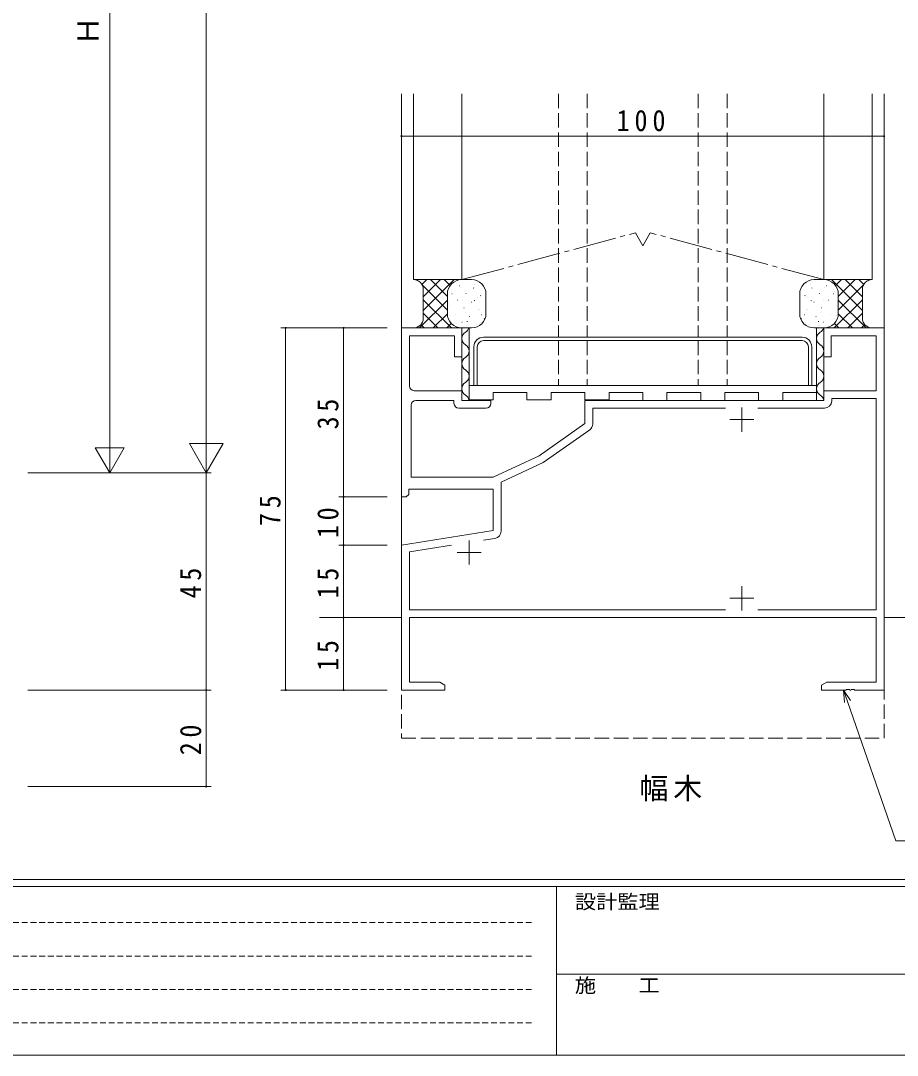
# Model space of a CAD drawing. Units: millimetres on the paper. Extents: x -420 to 373, y -297 to 267.
# Drawn here: x -271.1 to -89.5, y -297 to -82.7 of the extents above; entities that cross this region are included whole.
import ezdxf
from ezdxf.enums import TextEntityAlignment as Align

# ---------------------------------------------------------------- set-up
doc = ezdxf.new("R2010")
doc.units = ezdxf.units.MM
for name, pattern in [('CHAIN2', [12, 9, -1, 1, -1]), ('DASHED1', [1.8, 1.2, -0.6]), ('DASHED3', [4, 3, -1])]:
    doc.linetypes.add(name, pattern=pattern)
for name, color, linetype, lineweight in [('0-1_YKK_ZWAK', 7, 'Continuous', 9), ('0-3_YKK_11', 7, 'Continuous', 9), ('0-4_YKK_12', 2, 'Continuous', 9), ('0-5_YKK_13', 4, 'Continuous', 9), ('0-6_YKK_D', 6, 'Continuous', 9)]:
    doc.layers.add(name, color=color, linetype=linetype, lineweight=lineweight)
doc.layers.add('0-2_USER1', color=3, linetype='Continuous')
doc.styles.add('ＭＳ ゴシック', font='')
doc.styles.get('ＭＳ ゴシック').set_extended_font_data('MS Gothic')

msp = doc.modelspace()

# ---------------------------------------------------------------- linework, layer by layer
at = {"layer": '0-1_YKK_ZWAK'}
for p, q in [((352.3, -260.6), (-417.7, -260.6)), ((314.5, -262), (-417.7, -262)), ((-160.1, -262), (-160.1, -297)), ((-160.1, -280.199), (-31.3, -280.199)), ((-417.7, -297), (314.5, -297))]:
    msp.add_line(p, q, dxfattribs=at)
at = {"layer": '0-1_YKK_ZWAK', "linetype": 'DASHED1'}
for p, q in [((-413.101, -269.512), (-164.909, -269.512)), ((-413.101, -276.441), (-164.909, -276.441)), ((-413.101, -283.37), (-164.909, -283.37)), ((-413.101, -290.298), (-164.909, -290.298))]:
    msp.add_line(p, q, dxfattribs=at)
at = {"layer": '0-3_YKK_11'}
for p, q in [((-192.247, -146.329), (-179.747, -146.329)), ((-192.247, -181.329), (-192.247, -146.329)), ((-179.747, -146.329), (-179.747, -152.329)), ((-104.747, -146.329), (-92.247, -146.329)), ((-104.747, -152.329), (-104.747, -146.329)), ((-92.247, -146.329), (-92.247, -221.329)), ((-190.617, -147.959), (-190.617, -158.329)), ((-181.247, -147.959), (-190.617, -147.959)), ((-181.247, -152.329), (-181.247, -147.959)), ((-103.247, -147.959), (-103.247, -152.329)), ((-93.877, -147.959), (-103.247, -147.959)), ((-93.877, -159.329), (-93.877, -147.959)), ((-179.747, -152.329), (-181.247, -152.329)), ((-103.247, -152.329), (-104.747, -152.329)), ((-189.617, -159.329), (-179.747, -159.329)), ((-179.747, -159.329), (-179.747, -161.329)), ((-104.747, -159.329), (-93.877, -159.329)), ((-104.747, -161.329), (-104.747, -159.329)), ((-190.247, -162.329), (-190.247, -177.229)), ((-181.377, -161.329), (-189.247, -161.329)), ((-181.377, -161.959), (-181.377, -161.329)), ((-179.747, -161.329), (-173.747, -161.329)), ((-173.747, -161.329), (-173.747, -161.959)), ((-154.247, -161.329), (-104.747, -161.329)), ((-154.247, -166.147), (-154.247, -161.329)), ((-121.747, -162.829), (-121.747, -167.829)), ((-103.117, -160.959), (-93.877, -160.959)), ((-103.117, -161.459), (-103.117, -160.959)), ((-93.877, -160.959), (-93.877, -204.699)), ((-174.747, -162.959), (-180.377, -162.959)), ((-152.617, -162.959), (-125.109, -162.959)), ((-152.617, -166.215), (-152.617, -162.959)), ((-118.384, -162.959), (-104.617, -162.959)), ((-163.747, -172.799), (-154.247, -166.147)), ((-124.247, -165.329), (-119.247, -165.329)), ((-162.928, -174.216), (-153.256, -167.444)), ((-173.247, -177.229), (-163.747, -172.799)), ((-171.617, -178.268), (-162.928, -174.216)), ((-190.247, -177.229), (-173.247, -177.229)), ((-190.747, -179.729), (-190.747, -180.829)), ((-173.247, -179.729), (-190.747, -179.729)), ((-173.247, -188.32), (-173.247, -179.729)), ((-171.617, -188.431), (-171.617, -178.268)), ((-191.247, -181.329), (-192.247, -181.329)), ((-190.747, -180.829), (-191.247, -181.329)), ((-192.247, -191.329), (-173.247, -188.32)), ((-178.247, -190.329), (-178.247, -195.329)), ((-175.244, -190.287), (-172.882, -189.912)), ((-192.247, -221.329), (-192.247, -191.329)), ((-190.617, -192.721), (-181.888, -191.339)), ((-190.617, -204.699), (-190.617, -192.721)), ((-180.747, -192.829), (-175.747, -192.829)), ((-121.747, -199.829), (-121.747, -204.829)), ((-124.247, -202.329), (-119.247, -202.329)), ((-125.109, -204.699), (-190.617, -204.699)), ((-125.109, -204.699), (-190.617, -204.699)), ((-93.877, -204.699), (-118.384, -204.699)), ((-190.617, -206.329), (-190.617, -219.699)), ((-93.877, -206.329), (-190.617, -206.329)), ((-93.877, -219.699), (-93.877, -206.329)), ((-190.617, -219.699), (-184.338, -219.699)), ((-184.338, -219.699), (-183.247, -220.329)), ((-183.247, -220.329), (-183.247, -221.329)), ((-105.247, -220.329), (-104.155, -219.699)), ((-105.247, -221.329), (-105.247, -220.329)), ((-104.155, -219.699), (-93.877, -219.699)), ((-183.247, -221.329), (-192.247, -221.329)), ((-100.205, -221.329), (-105.247, -221.329)), ((-100.022, -221.209), (-100.205, -221.329)), ((-99.472, -221.209), (-100.022, -221.209)), ((-99.288, -221.329), (-99.472, -221.209)), ((-99.205, -221.329), (-99.288, -221.329)), ((-99.022, -221.209), (-99.205, -221.329)), ((-98.472, -221.209), (-99.022, -221.209)), ((-98.288, -221.329), (-98.472, -221.209)), ((-92.247, -221.329), (-98.288, -221.329))]:
    msp.add_line(p, q, dxfattribs=at)
for centre, radius, start, end in [((-189.617, -158.329), 1, 180, 269.99998), ((-189.247, -162.329), 1, 90, 179.99998), ((-180.377, -161.959), 1, 180, 269.99998), ((-174.747, -161.959), 1, 270, 359.99998), ((-104.617, -161.459), 1.5, 270, 359.99998), ((-154.117, -166.215), 1.5, 305, 0), ((-173.117, -188.431), 1.5, 279, 0.00002)]:
    msp.add_arc(centre, radius, start, end, dxfattribs=at)
at = {"layer": '0-4_YKK_12'}
for p, q in [((-192.247, -97.829), (-192.247, -206.329)), ((-189.747, -97.829), (-189.747, -136.329)), ((-179.747, -97.829), (-179.747, -136.329)), ((-104.747, -97.829), (-104.747, -136.329)), ((-94.747, -97.829), (-94.747, -136.329)), ((-92.247, -206.329), (-92.247, -97.829)), ((-192.247, -206.329), (-209.247, -206.329)), ((-35.818, -206.329), (-92.247, -206.329))]:
    msp.add_line(p, q, dxfattribs=at)
at = {"layer": '0-4_YKK_12', "linetype": 'DASHED3'}
for p, q in [((-159.747, -97.829), (-159.747, -148.236)), ((-153.747, -97.829), (-153.747, -148.236)), ((-130.747, -97.829), (-130.747, -148.236)), ((-124.747, -97.829), (-124.747, -148.236)), ((-159.747, -148.936), (-159.747, -158.236)), ((-153.747, -148.936), (-153.747, -158.236)), ((-130.747, -148.936), (-130.747, -158.236)), ((-124.747, -148.936), (-124.747, -158.236)), ((-192.247, -206.329), (-192.247, -231.329)), ((-92.247, -231.329), (-92.247, -206.329)), ((-192.247, -231.329), (-92.247, -231.329))]:
    msp.add_line(p, q, dxfattribs=at)
at = {"layer": '0-4_YKK_12', "linetype": 'CHAIN2'}
for p, q in [((-179.747, -136.329), (-143.797, -126.629)), ((-142.247, -129.329), (-143.797, -126.629)), ((-142.247, -129.329), (-140.697, -126.629)), ((-104.747, -136.329), (-140.697, -126.629))]:
    msp.add_line(p, q, dxfattribs=at)
at = {"layer": '0-5_YKK_13'}
for p, q in [((-189.747, -136.329), (-179.747, -136.329)), ((-188.851, -136.541), (-189.063, -136.329)), ((-187.004, -136.329), (-188.011, -137.335)), ((-184.175, -136.328), (-187.747, -139.9)), ((-181.346, -136.328), (-187.747, -142.728)), ((-182.747, -139.817), (-186.235, -136.329)), ((-182.172, -137.563), (-183.407, -136.328)), ((-180.485, -136.422), (-180.579, -136.327)), ((-177.747, -136.329), (-179.747, -136.329)), ((-106.747, -136.329), (-104.747, -136.329)), ((-94.747, -136.329), (-104.747, -136.329)), ((-104.008, -136.422), (-103.914, -136.327)), ((-103.147, -136.328), (-96.747, -142.728)), ((-102.321, -137.563), (-101.086, -136.328)), ((-101.747, -139.817), (-98.258, -136.329)), ((-100.318, -136.328), (-96.747, -139.9)), ((-97.489, -136.329), (-96.482, -137.335)), ((-95.642, -136.541), (-95.43, -136.329)), ((-182.747, -142.646), (-187.958, -137.434)), ((-187.747, -144.329), (-187.747, -138.329)), ((-181.909, -138.784), (-181.86, -138.791)), ((-181.821, -139.285), (-181.73, -139.242)), ((-180.305, -137.624), (-180.255, -137.631)), ((-179.911, -137.89), (-179.901, -137.888)), ((-178.9, -139.213), (-178.85, -139.22)), ((-177.295, -138.053), (-177.245, -138.06)), ((-177.058, -137.315), (-177.048, -137.313)), ((-107.435, -137.315), (-107.445, -137.313)), ((-107.198, -138.053), (-107.248, -138.06)), ((-105.593, -139.213), (-105.643, -139.22)), ((-104.582, -137.89), (-104.592, -137.888)), ((-104.189, -137.624), (-104.238, -137.631)), ((-102.673, -139.285), (-102.763, -139.242)), ((-102.584, -138.784), (-102.633, -138.791)), ((-101.747, -142.646), (-96.535, -137.434)), ((-96.747, -144.329), (-96.747, -138.329)), ((-182.747, -140.556), (-188.519, -146.329)), ((-181.891, -146.329), (-187.747, -140.474)), ((-182.747, -139.329), (-182.747, -143.329)), ((-182.747, -139.329), (-182.747, -143.329)), ((-182.542, -141.151), (-182.532, -141.149)), ((-180.726, -140.584), (-180.677, -140.591)), ((-179.689, -140.577), (-179.679, -140.575)), ((-177.717, -141.013), (-177.667, -141.02)), ((-177.17, -140.694), (-177.08, -140.651)), ((-176.444, -139.923), (-176.434, -139.921)), ((-175.89, -139.642), (-175.841, -139.649)), ((-174.747, -143.329), (-174.747, -139.329)), ((-109.747, -143.329), (-109.747, -139.329)), ((-108.603, -139.642), (-108.652, -139.649)), ((-108.049, -139.923), (-108.059, -139.921)), ((-107.323, -140.694), (-107.413, -140.651)), ((-106.776, -141.013), (-106.826, -141.02)), ((-104.804, -140.577), (-104.814, -140.575)), ((-103.767, -140.584), (-103.816, -140.591)), ((-102.602, -146.329), (-96.747, -140.474)), ((-101.952, -141.151), (-101.961, -141.149)), ((-101.747, -139.329), (-101.747, -143.329)), ((-101.747, -139.329), (-101.747, -143.329)), ((-101.747, -140.556), (-95.974, -146.329)), ((-184.72, -146.329), (-187.747, -143.302)), ((-182.746, -143.384), (-185.691, -146.329)), ((-182.331, -141.744), (-182.282, -141.751)), ((-181.148, -143.544), (-181.099, -143.551)), ((-179.322, -142.173), (-179.272, -142.18)), ((-179.075, -143.185), (-179.065, -143.183)), ((-176.312, -142.602), (-176.263, -142.609)), ((-176.173, -142.6), (-176.163, -142.598)), ((-108.32, -142.6), (-108.33, -142.598)), ((-108.181, -142.602), (-108.231, -142.609)), ((-105.418, -143.185), (-105.428, -143.183)), ((-105.171, -142.173), (-105.221, -142.18)), ((-103.345, -143.544), (-103.394, -143.551)), ((-102.162, -141.744), (-102.211, -141.751)), ((-101.747, -143.384), (-98.802, -146.329)), ((-99.773, -146.329), (-96.747, -143.302)), ((-187.548, -146.329), (-188.237, -145.641)), ((-181.925, -145.392), (-182.862, -146.329)), ((-182.32, -143.838), (-182.31, -143.836)), ((-179.744, -145.133), (-179.694, -145.14)), ((-178.681, -145.027), (-178.591, -144.985)), ((-178.139, -143.973), (-178.089, -143.98)), ((-176.734, -145.562), (-176.685, -145.57)), ((-175.951, -145.288), (-175.941, -145.286)), ((-175.768, -143.645), (-175.678, -143.602)), ((-175.129, -144.402), (-175.08, -144.409)), ((-109.364, -144.402), (-109.413, -144.409)), ((-108.725, -143.645), (-108.816, -143.602)), ((-108.542, -145.288), (-108.552, -145.286)), ((-107.759, -145.562), (-107.809, -145.57)), ((-106.354, -143.973), (-106.404, -143.98)), ((-105.812, -145.027), (-105.902, -144.985)), ((-104.75, -145.133), (-104.799, -145.14)), ((-102.568, -145.392), (-101.631, -146.329)), ((-102.173, -143.838), (-102.183, -143.836)), ((-96.945, -146.329), (-96.256, -145.641)), ((-179.747, -146.329), (-189.747, -146.329)), ((-180.021, -146.317), (-180.034, -146.329)), ((-179.747, -146.329), (-178.247, -146.329)), ((-179.747, -161.329), (-179.747, -146.329)), ((-179.747, -146.329), (-177.747, -146.329)), ((-178.804, -145.862), (-178.794, -145.86)), ((-178.247, -161.329), (-178.247, -146.329)), ((-104.747, -146.329), (-106.747, -146.329)), ((-106.247, -146.329), (-104.747, -146.329)), ((-106.247, -161.329), (-106.247, -146.329)), ((-105.689, -145.862), (-105.699, -145.86)), ((-104.747, -161.329), (-104.747, -146.329)), ((-104.747, -146.329), (-94.747, -146.329)), ((-104.472, -146.317), (-104.459, -146.329)), ((-175.247, -148.236), (-109.247, -148.236)), ((-175.247, -148.936), (-109.247, -148.936)), ((-177.247, -150.236), (-177.247, -158.236)), ((-176.547, -150.236), (-176.547, -158.236)), ((-107.947, -150.236), (-107.947, -158.236)), ((-107.247, -150.236), (-107.247, -158.236)), ((-106.246, -158.236), (-178.247, -158.236)), ((-173.247, -159.736), (-166.247, -159.736)), ((-173.247, -161.236), (-173.247, -159.736)), ((-166.247, -161.236), (-166.247, -159.736)), ((-161.247, -159.736), (-154.247, -159.736)), ((-161.247, -161.236), (-161.247, -159.736)), ((-154.247, -161.236), (-154.247, -159.736)), ((-149.247, -159.736), (-142.246, -159.736)), ((-149.247, -161.236), (-149.247, -159.736)), ((-142.247, -161.236), (-142.247, -159.736)), ((-137.247, -159.736), (-130.247, -159.736)), ((-137.247, -161.236), (-137.247, -159.736)), ((-130.247, -161.236), (-130.247, -159.736)), ((-125.247, -159.736), (-118.247, -159.736)), ((-125.247, -161.236), (-125.247, -159.736)), ((-118.247, -161.236), (-118.247, -159.736)), ((-113.247, -159.736), (-106.246, -159.736)), ((-113.247, -161.236), (-113.247, -159.736)), ((-173.247, -161.236), (-178.247, -161.236)), ((-161.247, -161.236), (-166.247, -161.236)), ((-149.247, -161.236), (-154.247, -161.236))]:
    msp.add_line(p, q, dxfattribs=at)
for centre, radius, start, end in [((-189.747, -138.329), 2, 0, 90), ((-179.747, -139.329), 3, 90, 180), ((-179.747, -139.329), 3, 90, 179.99998), ((-177.747, -139.329), 3, 0, 90), ((-106.747, -139.329), 3, 90, 180), ((-104.747, -139.329), 3, 0, 90), ((-104.747, -139.329), 3, 0, 90), ((-94.747, -138.329), 2, 90, 179.99998), ((-179.747, -143.329), 3, 180, 270), ((-179.747, -143.329), 3, 180, 270), ((-177.747, -143.329), 3, 270, 0), ((-106.747, -143.329), 3, 180, 270), ((-104.747, -143.329), 3, 270, 0), ((-104.747, -143.329), 3, 270, 0), ((-189.747, -144.329), 2, 270, 0), ((-94.747, -144.329), 2, 180, 270), ((-178.247, -148.527), 1.5, 119.99998, 239.99998), ((-179.747, -145.927), 1.5, 299.99998, 344.44801), ((-104.747, -148.527), 1.5, 119.99998, 239.99998), ((-106.247, -145.927), 1.5, 299.99998, 344.44801), ((-179.747, -151.128), 1.5, 299.99998, 59.99998), ((-175.247, -150.236), 2, 90, 180), ((-175.247, -150.236), 1.3, 90, 180), ((-109.247, -150.236), 2, 0, 90), ((-109.247, -150.236), 1.3, 0, 90), ((-106.247, -151.128), 1.5, 299.99998, 59.99998), ((-178.247, -153.728), 1.5, 119.99998, 239.99998), ((-104.747, -153.728), 1.5, 119.99998, 239.99998), ((-179.747, -156.33), 1.5, 299.99998, 59.99998), ((-106.247, -156.33), 1.5, 299.99998, 59.99998), ((-178.247, -158.93), 1.5, 119.99998, 239.99998), ((-104.747, -158.93), 1.5, 119.99998, 239.99998), ((-179.747, -161.53), 1.5, 7.6808, 60.00002), ((-106.247, -161.53), 1.5, 7.6808, 60.00002)]:
    msp.add_arc(centre, radius, start, end, dxfattribs=at)
at = {"layer": '0-6_YKK_D'}
for p, q in [((-232.7, 201.671), (-232.7, -169.329)), ((-252.7, -170.329), (-252.7, 2.671)), ((-92.247, -106.629), (-192.247, -106.629)), ((-195.247, -146.329), (-217.247, -146.329)), ((-216.247, -146.329), (-216.247, -221.329)), ((-195.247, -146.329), (-205.247, -146.329)), ((-204.247, -146.329), (-204.247, -181.329)), ((-232.7, -176.329), (-232.7, -164.205)), ((-252.7, -176.329), (-252.7, -165.937)), ((-249.7, -171.133), (-255.7, -171.133)), ((-252.7, -176.329), (-255.7, -171.133)), ((-252.7, -176.329), (-249.7, -171.133)), ((-229.2, -170.267), (-236.2, -170.267)), ((-232.7, -176.329), (-236.2, -170.267)), ((-232.7, -176.329), (-229.2, -170.267)), ((-269.7, -176.329), (-251.7, -176.329)), ((-269.7, -176.329), (-231.7, -176.329)), ((-269.7, -176.329), (-231.7, -176.329)), ((-232.7, -176.329), (-232.7, -221.329)), ((-195.247, -181.329), (-205.247, -181.329)), ((-195.247, -181.329), (-205.247, -181.329)), ((-204.247, -181.329), (-204.247, -191.329)), ((-195.247, -191.329), (-205.247, -191.329)), ((-195.247, -191.329), (-205.247, -191.329)), ((-204.247, -191.329), (-204.247, -206.329)), ((-195.247, -206.329), (-205.247, -206.329)), ((-195.247, -206.329), (-205.247, -206.329)), ((-204.247, -206.329), (-204.247, -221.329)), ((-269.7, -221.329), (-231.7, -221.329)), ((-269.7, -221.329), (-231.7, -221.329)), ((-232.7, -221.329), (-232.7, -241.329)), ((-195.247, -221.329), (-217.247, -221.329)), ((-195.247, -221.329), (-205.247, -221.329)), ((-100.647, -221.329), (-99.826, -223.691)), ((-100.647, -221.329), (-99.193, -223.471)), ((-100.458, -223.911), (-100.647, -221.329)), ((-99.826, -223.691), (-89.793, -252.55)), ((-269.7, -241.329), (-231.7, -241.329)), ((-89.793, -252.55), (-56.413, -252.55))]:
    msp.add_line(p, q, dxfattribs=at)
for centre, start, end in [((-192.247, -106.629), 0, 180), ((-192.247, -106.629), 180, 0), ((-92.247, -106.629), 0, 180), ((-92.247, -106.629), 180, 0), ((-216.247, -146.329), 90, 270), ((-216.247, -146.329), 270, 90), ((-204.247, -146.329), 90, 270), ((-204.247, -146.329), 270, 90), ((-204.247, -181.329), 90, 270), ((-204.247, -181.329), 90, 270), ((-204.247, -181.329), 270, 90), ((-204.247, -181.329), 270, 90), ((-204.247, -191.329), 90, 270), ((-204.247, -191.329), 90, 270), ((-204.247, -191.329), 270, 90), ((-204.247, -191.329), 270, 90), ((-204.247, -206.329), 90, 270), ((-204.247, -206.329), 90, 270), ((-204.247, -206.329), 270, 90), ((-204.247, -206.329), 270, 90), ((-232.7, -221.329), 90, 270), ((-232.7, -221.329), 90, 270), ((-232.7, -221.329), 270, 90), ((-232.7, -221.329), 270, 90), ((-216.247, -221.329), 90, 270), ((-216.247, -221.329), 270, 90), ((-204.247, -221.329), 90, 270), ((-204.247, -221.329), 270, 90), ((-232.7, -241.329), 90, 270), ((-232.7, -241.329), 270, 90)]:
    msp.add_arc(centre, 0.106, start, end, dxfattribs=at)

# ---------------------------------------------------------------- texts
at = {"layer": '0-1_YKK_ZWAK', "style": 'ＭＳ ゴシック', "width": 1.1}
for s, p in [('設計監理', (-156.331, -267.533)), ('施\u3000\u3000工', (-156.331, -284.854))]:
    msp.add_text(s, height=2.933, dxfattribs=at).set_placement(p, align=Align.BOTTOM_LEFT)
at = {"layer": '0-2_USER1', "insert": (-142.968, -244.382), "char_height": 4.399, "attachment_point": 7, "style": 'ＭＳ ゴシック'}
msp.add_mtext('\\T1.17;幅木', dxfattribs=at)
at = {"layer": '0-6_YKK_D', "color": 3, "style": 'ＭＳ ゴシック'}
msp.add_text('Ｈ', height=4.399, rotation=90, dxfattribs=at).set_placement((-253.7, -87.829), align=Align.BOTTOM_LEFT)
at = {"layer": '0-6_YKK_D', "color": 3, "insert": (-147.687, -105.629), "char_height": 4.399, "attachment_point": 7, "style": 'ＭＳ ゴシック'}
msp.add_mtext('\\T1.38;\\W0.9;100', dxfattribs=at)
at = {"layer": '0-6_YKK_D', "color": 3, "char_height": 4.399, "attachment_point": 7, "rotation": 90, "style": 'ＭＳ ゴシック'}
for s, insert in [('\\T1.36;\\W0.9;35', (-205.247, -167.349)), ('\\T1.36;\\W0.9;75', (-217.247, -187.349)), ('\\T1.36;\\W0.9;10', (-205.247, -189.849)), ('\\T1.36;\\W0.9;45', (-233.7, -202.349)), ('\\T1.36;\\W0.9;15', (-205.247, -202.349)), ('\\T1.36;\\W0.9;15', (-205.247, -217.349)), ('\\T1.36;\\W0.9;20', (-233.7, -234.849))]:
    msp.add_mtext(s, dxfattribs=dict(at, insert=insert))

doc.saveas('drawing.dxf')
